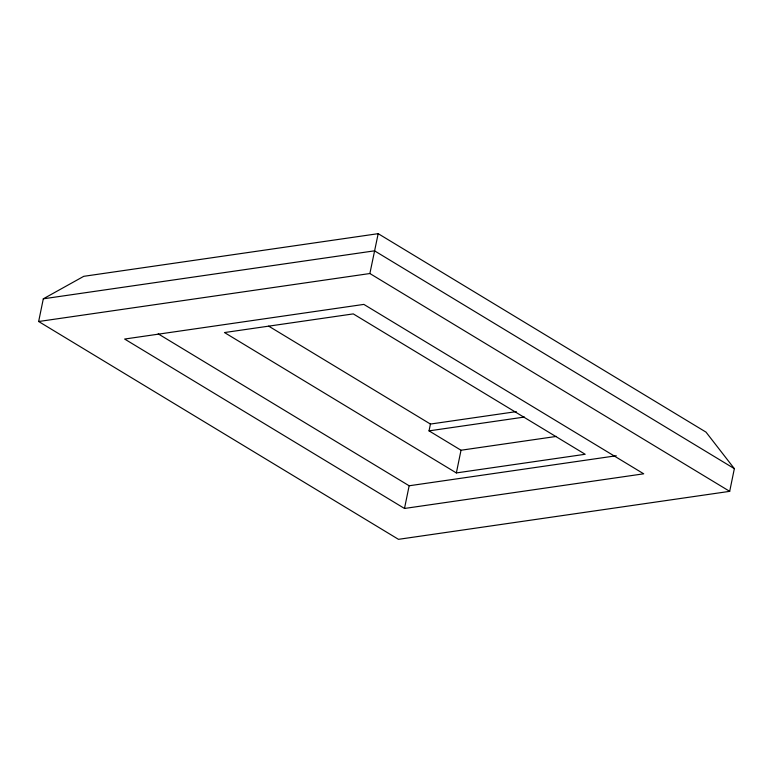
<?xml version="1.0" encoding="UTF-8"?>
<svg xmlns="http://www.w3.org/2000/svg" width="773" height="773" viewBox="0 0 773 773"><rect width="100%" height="100%" fill="white"/><g stroke="black" fill="none" stroke-linecap="round" stroke-linejoin="round"><path stroke-width="1.16" d="M38.65 321.51L43.307 298.813L83.764 276.319L378.181 233.668L706.01 432.126L734.35 468.651L729.693 491.348L398.472 539.332L38.65 321.51L369.871 273.526L729.693 491.348M369.871 273.526L378.181 233.668M404.492 508.47L643.706 473.81L363.851 304.398L124.637 339.047L404.492 508.47L409.149 485.773L616.236 455.77M556.434 436.407L461.017 450.234L429.034 430.87L430.435 424.058L516.306 411.623M456.36 472.931L585.171 454.273L353.28 313.896L224.479 332.554L456.36 472.931L461.017 450.234M43.307 298.813L374.528 250.829L734.35 468.651M429.034 430.87L524.452 417.043M268.656 326.129L430.435 424.058M158.204 333.859L409.149 485.773"/></g></svg>
